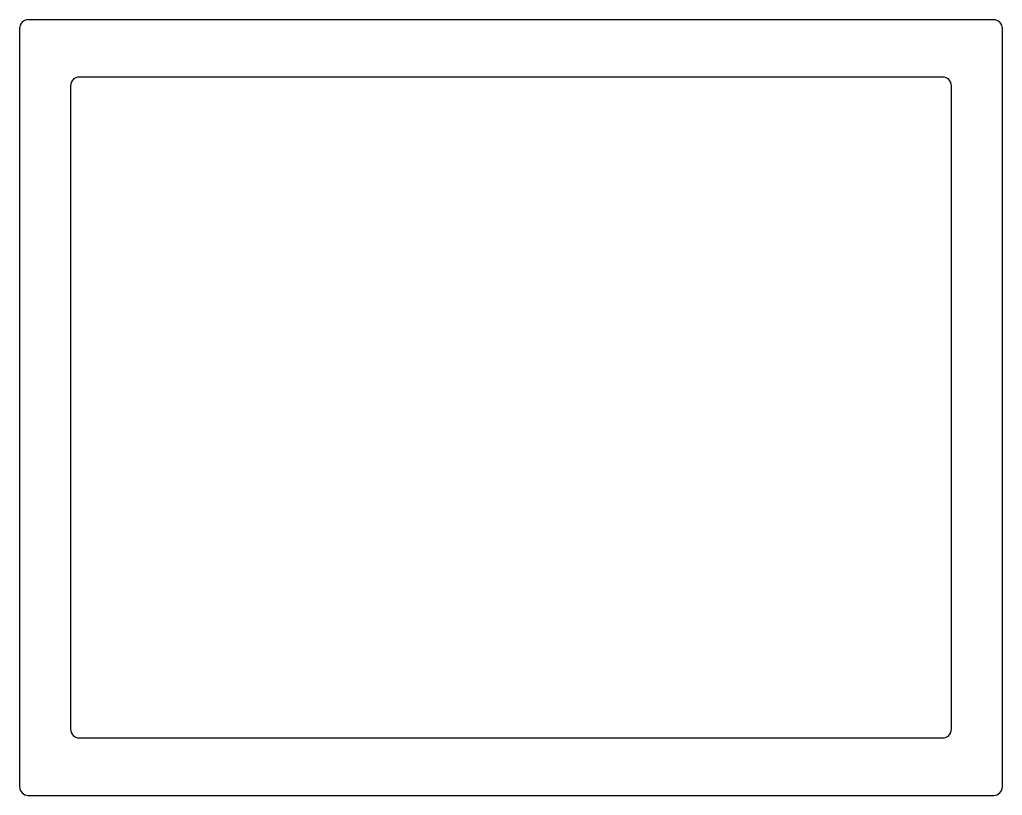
# Model space of a CAD drawing. Header units: millimetres. Extents: x -57 to 57, y 8 to 98.
import ezdxf

# ---------------------------------------------------------------- set-up
doc = ezdxf.new("R2010")
doc.units = ezdxf.units.MM
doc.layers.get('0').update_dxf_attribs({"linetype": 'CONTINUOUS'})

msp = doc.modelspace()

# ---------------------------------------------------------------- linework, layer by layer
for points in [[(55.63, 97.53), (-56.17, 97.53, 0.414214), (-57.17, 96.53), (-57.17, 8.73, 0.414214), (-56.17, 7.73), (55.63, 7.73, 0.414214), (56.63, 8.73), (56.63, 96.53, 0.414214)], [(49.73, 90.88), (-50.27, 90.88, 0.414214), (-51.27, 89.88), (-51.27, 15.38, 0.414214), (-50.27, 14.38), (49.73, 14.38, 0.414214), (50.73, 15.38), (50.73, 89.88, 0.414214)]]:
    msp.add_lwpolyline(points, format="xyb", close=True)

doc.saveas('drawing.dxf')
